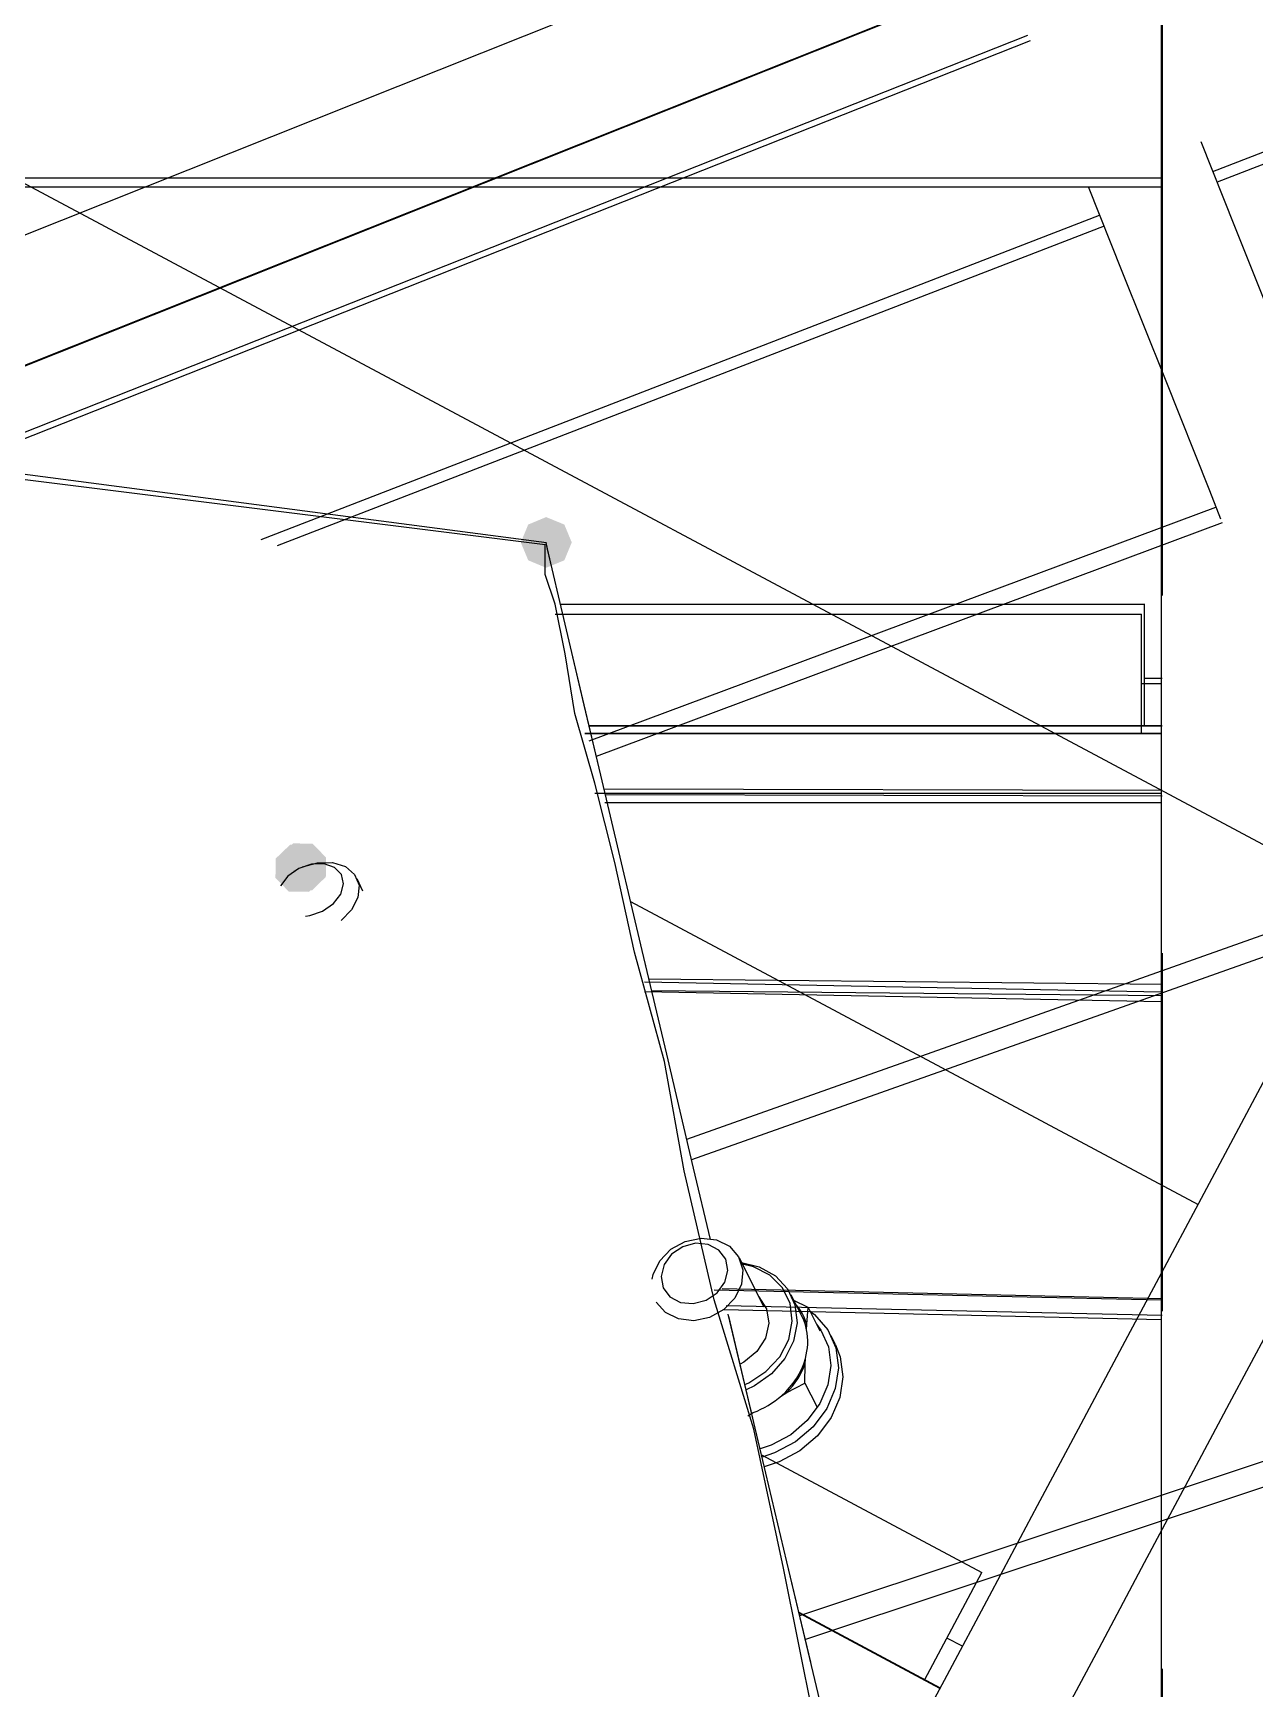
# Model space of a CAD drawing. Extents: x 3 to 592, y 5 to 207.
# Drawn here: x 96.25 to 100.59, y 44.06 to 49.93 of the extents above; entities that cross this region are included whole.
import ezdxf

# ---------------------------------------------------------------- set-up
doc = ezdxf.new("R2010")
doc.units = 0
doc.layers.get('0').update_dxf_attribs({"linetype": 'CONTINUOUS'})

msp = doc.modelspace()

# ---------------------------------------------------------------- hatches: boundary and pattern name
h = msp.add_hatch(color=7)
h.dxf.hatch_style = 2
h.paths.add_polyline_path([(98.075785, 48.03648), (98.012252, 48.062905), (97.985827, 48.126438), (98.012252, 48.189971), (98.075785, 48.216397), (98.140377, 48.189971), (98.166802, 48.126438), (98.140377, 48.062905)])
h = msp.add_hatch(color=7)
h.dxf.hatch_style = 2
h.paths.add_polyline_path([(98.075785, 48.03648), (98.012252, 48.062905), (97.985827, 48.126438), (98.012252, 48.189971), (98.075785, 48.216397), (98.140377, 48.189971), (98.166802, 48.126438), (98.140377, 48.062905)])
h = msp.add_hatch(color=7)
h.dxf.hatch_style = 2
h.paths.add_polyline_path([(98.075785, 48.03648), (98.012252, 48.062905), (97.985827, 48.126438), (98.012252, 48.189971), (98.075785, 48.216397), (98.140377, 48.189971), (98.166802, 48.126438), (98.140377, 48.062905)])
h = msp.add_hatch(color=7)
h.dxf.hatch_style = 2
h.paths.add_polyline_path([(98.075785, 48.03648), (98.012252, 48.062905), (97.985827, 48.126438), (98.012252, 48.189971), (98.075785, 48.216397), (98.140377, 48.189971), (98.166802, 48.126438), (98.140377, 48.062905)])
h = msp.add_hatch(color=7)
h.dxf.hatch_style = 2
h.paths.add_polyline_path([(98.075785, 48.03648), (98.012252, 48.062905), (97.985827, 48.126438), (98.012252, 48.189971), (98.075785, 48.216397), (98.140377, 48.189971), (98.166802, 48.126438), (98.140377, 48.062905)])
h = msp.add_hatch(color=7)
h.dxf.hatch_style = 2
h.paths.add_polyline_path([(98.075785, 48.03648), (98.012252, 48.062905), (97.985827, 48.126438), (98.012252, 48.189971), (98.075785, 48.216397), (98.140377, 48.189971), (98.166802, 48.126438), (98.140377, 48.062905)])
h = msp.add_hatch(color=7)
h.dxf.hatch_style = 2
h.paths.add_polyline_path([(97.166711, 47.05331), (97.235514, 47.05237), (97.283644, 47.003196), (97.282705, 46.934392), (97.23353, 46.886262), (97.162963, 46.886496), (97.114832, 46.935671), (97.115772, 47.004474)])
h = msp.add_hatch(color=7)
h.dxf.hatch_style = 2
h.paths.add_polyline_path([(97.166711, 47.05331), (97.235514, 47.05237), (97.283644, 47.003196), (97.282705, 46.934392), (97.23353, 46.886262), (97.162963, 46.886496), (97.114832, 46.935671), (97.115772, 47.004474)])
h = msp.add_hatch(color=7)
h.dxf.hatch_style = 2
h.paths.add_polyline_path([(97.177682, 47.058143), (97.246485, 47.057203), (97.294616, 47.008029), (97.293676, 46.939226), (97.244501, 46.891095), (97.173934, 46.891329), (97.125804, 46.940504), (97.126743, 47.009307)])
h = msp.add_hatch(color=7)
h.dxf.hatch_style = 2
h.paths.add_polyline_path([(97.177682, 47.058143), (97.246485, 47.057203), (97.294616, 47.008029), (97.293676, 46.939226), (97.244501, 46.891095), (97.173934, 46.891329), (97.125804, 46.940504), (97.126743, 47.009307)])

# ---------------------------------------------------------------- linework, layer by layer
at = {"color": 7}
for points in [[(100.263008, 51.365326), (100.263008, 51.355096), (100.263008, 51.324757), (100.263008, 51.273957), (100.263008, 51.203049), (100.263008, 51.112385), (100.263008, 51.00126), (100.263008, 50.870732), (100.263008, 50.720801), (100.263008, 50.551115), (100.263008, 50.362732), (100.263008, 50.155299), (100.263008, 49.929521), (100.263008, 49.685751), (100.263008, 49.42399), (100.263008, 49.144943), (100.263008, 48.848962), (100.263008, 48.536754), (100.263008, 48.208318), (100.263008, 47.93809)], [(100.263008, 51.365326), (100.263008, 51.355096), (100.263008, 51.324757), (100.263008, 51.273957), (100.263008, 51.203049), (100.263008, 51.112385), (100.263008, 51.00126), (100.263008, 50.870732), (100.263008, 50.720801), (100.263008, 50.551115), (100.263008, 50.362732), (100.263008, 50.155299), (100.263008, 49.929521), (100.263008, 49.685751), (100.263008, 49.42399), (100.263008, 49.144943), (100.263008, 48.848962), (100.263008, 48.536754), (100.263008, 48.208318), (100.263008, 47.93809)], [(100.263008, 51.365326), (100.263008, 51.355096), (100.263008, 51.324757), (100.263008, 51.273957), (100.263008, 51.203049), (100.263008, 51.112385), (100.263008, 51.00126), (100.263008, 50.870732), (100.263008, 50.720801), (100.263008, 50.551115), (100.263008, 50.362732), (100.263008, 50.155299), (100.263008, 49.929521), (100.263008, 49.685751), (100.263008, 49.42399), (100.263008, 49.144943), (100.263008, 48.848962), (100.263008, 48.536754), (100.263008, 48.208318), (100.263008, 47.93809)], [(100.263008, 51.365326), (100.263008, 51.355096), (100.263008, 51.324757), (100.263008, 51.273957), (100.263008, 51.203049), (100.263008, 51.112385), (100.263008, 51.00126), (100.263008, 50.870732), (100.263008, 50.720801), (100.263008, 50.551115), (100.263008, 50.362732), (100.263008, 50.155299), (100.263008, 49.929521), (100.263008, 49.685751), (100.263008, 49.42399), (100.263008, 49.144943), (100.263008, 48.848962), (100.263008, 48.536754), (100.263008, 48.208318), (100.263008, 47.93809)], [(100.442395, 49.443499), (105.301065, 51.322832)], [(100.442395, 49.443499), (105.301065, 51.322832)], [(105.316465, 51.283889), (100.457741, 49.404552)], [(105.316465, 51.283889), (100.457741, 49.404552)], [(94.869882, 48.678924), (99.483862, 50.517601)], [(94.869882, 48.678924), (99.483862, 50.517601)], [(95.494263, 48.464294), (99.701138, 50.140694)], [(95.494263, 48.464294), (99.701138, 50.140694)], [(99.702056, 50.138224), (95.499767, 48.463588)], [(99.702056, 50.138224), (95.499767, 48.463588)], [(100.259444, 50.129722), (100.259444, 49.918056), (100.259444, 49.671111), (100.259444, 49.388889), (100.259444, 49.141944), (100.259444, 48.824444), (100.259444, 48.506944), (100.259444, 48.189444), (100.259444, 47.836667), (100.259444, 47.483889), (100.259444, 47.131111), (100.259444, 46.743056), (100.259444, 46.319722), (100.259444, 45.896389), (100.259444, 45.473056), (100.259444, 45.049722), (100.259444, 44.591111), (100.259444, 44.1325), (100.259444, 43.673889)], [(95.93072, 48.402381), (99.786228, 49.927439)], [(95.93072, 48.402381), (99.786228, 49.927439)], [(99.794025, 49.907366), (95.973794, 48.396419)], [(99.794025, 49.907366), (95.973794, 48.396419)], [(100.400116, 49.54913), (100.520147, 49.248624), (100.6729, 48.864802), (100.830239, 48.470044), (100.870328, 48.369384)], [(100.400116, 49.54913), (100.520147, 49.248624), (100.6729, 48.864802), (100.830239, 48.470044), (100.870328, 48.369384)], [(96.070455, 49.482622), (100.97195, 46.867833)], [(96.070455, 49.482622), (100.97195, 46.867833)], [(94.897222, 49.388889), (100.259444, 49.388889)], [(94.899092, 49.420886), (100.263078, 49.420886)], [(94.899092, 49.420886), (100.263078, 49.420886)], [(94.899092, 49.420886), (100.263078, 49.420886)], [(94.899092, 49.420886), (100.263078, 49.420886)], [(100.000137, 49.389745), (100.120168, 49.089239), (100.272921, 48.705417), (100.430259, 48.310659), (100.470348, 48.209999)], [(100.000137, 49.389745), (100.120168, 49.089239), (100.272921, 48.705417), (100.430259, 48.310659), (100.470348, 48.209999)], [(97.064336, 48.136881), (100.040722, 49.288347)], [(97.064336, 48.136881), (100.040722, 49.288347)], [(100.056315, 49.249224), (97.120851, 48.113985)], [(100.056315, 49.249224), (97.120851, 48.113985)], [(93.867429, 48.67716), (98.076773, 48.126474)], [(93.867429, 48.67716), (98.076773, 48.126474)], [(93.867429, 48.67716), (98.076773, 48.126474)], [(93.867429, 48.67716), (98.076773, 48.126474)], [(93.867429, 48.67716), (98.076773, 48.126474)], [(93.867429, 48.67716), (98.076773, 48.126474)], [(93.838889, 48.648056), (98.072222, 48.118889)], [(98.228362, 47.422082), (100.453684, 48.251816)], [(98.228362, 47.422082), (100.453684, 48.251816)], [(100.476121, 48.195759), (98.253973, 47.367084)], [(100.476121, 48.195759), (98.253973, 47.367084)], [(100.259444, 38.911389), (100.118333, 39.405278), (99.977222, 39.969722), (99.836111, 40.569444), (99.695, 41.133889), (99.553889, 41.733611), (99.448056, 42.298056), (99.306944, 42.8625), (99.165833, 43.426944), (99.024722, 43.956111), (98.918889, 44.485278), (98.813056, 44.979167), (98.671944, 45.437778), (98.566111, 45.896389), (98.495556, 46.284444), (98.389722, 46.6725), (98.319167, 46.99), (98.248611, 47.272222), (98.178056, 47.519167), (98.142778, 47.730833), (98.1075, 47.907222), (98.072222, 48.013056), (98.072222, 48.083611), (98.072222, 48.118889)], [(98.429508, 46.623667), (98.416569, 46.678356), (98.338252, 47.009262), (98.26946, 47.300303), (98.210899, 47.549364), (98.162216, 47.755387), (98.124469, 47.916959), (98.097305, 48.033023), (98.081077, 48.103226), (98.075785, 48.125803)], [(98.429508, 46.623667), (98.416569, 46.678356), (98.338252, 47.009262), (98.26946, 47.300303), (98.210899, 47.549364), (98.162216, 47.755387), (98.124469, 47.916959), (98.097305, 48.033023), (98.081077, 48.103226), (98.075785, 48.125803)], [(98.429508, 46.623667), (98.416569, 46.678356), (98.338252, 47.009262), (98.26946, 47.300303), (98.210899, 47.549364), (98.162216, 47.755387), (98.124469, 47.916959), (98.097305, 48.033023), (98.081077, 48.103226), (98.075785, 48.125803)], [(98.429508, 46.623667), (98.416569, 46.678356), (98.338252, 47.009262), (98.26946, 47.300303), (98.210899, 47.549364), (98.162216, 47.755387), (98.124469, 47.916959), (98.097305, 48.033023), (98.081077, 48.103226), (98.075785, 48.125803)], [(98.507395, 46.294925), (98.503775, 46.310233), (98.416639, 46.678532), (98.338322, 47.009438), (98.269531, 47.300127), (98.21097, 47.549541), (98.162286, 47.755563), (98.124186, 47.917135), (98.097023, 48.033199), (98.080795, 48.103049), (98.075856, 48.12598)], [(98.507395, 46.294925), (98.503775, 46.310233), (98.416639, 46.678532), (98.338322, 47.009438), (98.269531, 47.300127), (98.21097, 47.549541), (98.162286, 47.755563), (98.124186, 47.917135), (98.097023, 48.033199), (98.080795, 48.103049), (98.075856, 48.12598)], [(98.126691, 47.907011), (100.200672, 47.907011)], [(98.126691, 47.907011), (100.200672, 47.907011)], [(98.126691, 47.907011), (100.200672, 47.907011)], [(98.126691, 47.907011), (100.200672, 47.907011)], [(100.200601, 47.476445), (100.200601, 47.906834)], [(100.200601, 47.476445), (100.200601, 47.906834)], [(100.200601, 47.476445), (100.200601, 47.906834)], [(100.200601, 47.476445), (100.200601, 47.906834)], [(98.1075, 47.871944), (100.188889, 47.871944)], [(100.188889, 47.448611), (100.188889, 47.871944)], [(100.259444, 47.625), (100.188889, 47.625)], [(100.263008, 47.643133), (100.200566, 47.643133)], [(100.263008, 47.643133), (100.200566, 47.643133)], [(100.263008, 47.643133), (100.200566, 47.643133)], [(100.263008, 47.643133), (100.200566, 47.643133)], [(98.659386, 45.652337), (98.599413, 45.905984), (98.503811, 46.309915), (98.416322, 46.678568), (98.338358, 47.009121), (98.269566, 47.300162), (98.211005, 47.548871)], [(98.659386, 45.652337), (98.599413, 45.905984), (98.503811, 46.309915), (98.416322, 46.678568), (98.338358, 47.009121), (98.269566, 47.300162), (98.211005, 47.548871)], [(101.305501, 47.492638), (101.286451, 47.456654), (101.262462, 47.412204), (101.229301, 47.34941), (101.186262, 47.269329), (101.134051, 47.17161), (101.072668, 47.056252), (101.002112, 46.92396), (100.922384, 46.774382), (100.833484, 46.607871), (100.736118, 46.425132), (100.629579, 46.225813), (100.514926, 46.010618), (100.391807, 45.779902), (100.260573, 45.533663), (100.121226, 45.272607), (99.974118, 44.996735), (99.819601, 44.707104), (99.657676, 44.403716), (99.488696, 44.086921), (99.313012, 43.757779), (99.173312, 43.495666)], [(101.305501, 47.492638), (101.286451, 47.456654), (101.262462, 47.412204), (101.229301, 47.34941), (101.186262, 47.269329), (101.134051, 47.17161), (101.072668, 47.056252), (101.002112, 46.92396), (100.922384, 46.774382), (100.833484, 46.607871), (100.736118, 46.425132), (100.629579, 46.225813), (100.514926, 46.010618), (100.391807, 45.779902), (100.260573, 45.533663), (100.121226, 45.272607), (99.974118, 44.996735), (99.819601, 44.707104), (99.657676, 44.403716), (99.488696, 44.086921), (99.313012, 43.757779), (99.173312, 43.495666)], [(98.213333, 47.448611), (100.259444, 47.448611)], [(100.259444, 47.448611), (98.213333, 47.448611)], [(98.228044, 47.476445), (100.262866, 47.476445)], [(98.228044, 47.476445), (100.262866, 47.476445)], [(98.228044, 47.476445), (100.262866, 47.476445)], [(98.228044, 47.476445), (100.262866, 47.476445)], [(100.263008, 47.473764), (98.228538, 47.473764)], [(100.263008, 47.473764), (98.228538, 47.473764)], [(100.263008, 47.473764), (98.228538, 47.473764)], [(100.263008, 47.473764), (98.228538, 47.473764)], [(98.281031, 47.251832), (100.262937, 47.246893)], [(98.281031, 47.251832), (100.262937, 47.246893)], [(98.281031, 47.251832), (100.262937, 47.246893)], [(98.281031, 47.251832), (100.262937, 47.246893)], [(101.685372, 47.290002), (101.666322, 47.254019), (101.642333, 47.209569), (101.609172, 47.146774), (101.566133, 47.066694), (101.513922, 46.968974), (101.452539, 46.853616), (101.381983, 46.721324), (101.302256, 46.571747), (101.213356, 46.405236), (101.115989, 46.222497), (101.00945, 46.023177), (100.894797, 45.807983), (100.771678, 45.577266), (100.640444, 45.331027), (100.501097, 45.069972), (100.353989, 44.794099), (100.199472, 44.504469), (100.037547, 44.20108), (99.868567, 43.884286), (99.692883, 43.555144), (99.510497, 43.213655), (99.324583, 42.865111)], [(101.685372, 47.290002), (101.666322, 47.254019), (101.642333, 47.209569), (101.609172, 47.146774), (101.566133, 47.066694), (101.513922, 46.968974), (101.452539, 46.853616), (101.381983, 46.721324), (101.302256, 46.571747), (101.213356, 46.405236), (101.115989, 46.222497), (101.00945, 46.023177), (100.894797, 45.807983), (100.771678, 45.577266), (100.640444, 45.331027), (100.501097, 45.069972), (100.353989, 44.794099), (100.199472, 44.504469), (100.037547, 44.20108), (99.868567, 43.884286), (99.692883, 43.555144), (99.510497, 43.213655), (99.324583, 42.865111)], [(98.248611, 47.236944), (100.259444, 47.236944)], [(100.259444, 47.201667), (98.283889, 47.201667)], [(100.263008, 47.225267), (98.286041, 47.230206)], [(100.263008, 47.225267), (98.286041, 47.230206)], [(100.263008, 47.225267), (98.286041, 47.230206)], [(100.263008, 47.225267), (98.286041, 47.230206)], [(97.22104, 46.80017), (97.237268, 46.802287), (97.282071, 46.817456), (97.320876, 46.844268), (97.346982, 46.878487), (97.356859, 46.914823), (97.349098, 46.947631), (97.324757, 46.972679), (97.287362, 46.985379), (97.242912, 46.983967), (97.197757, 46.968798), (97.159304, 46.941987), (97.132846, 46.907767)], [(97.22104, 46.80017), (97.237268, 46.802287), (97.282071, 46.817456), (97.320876, 46.844268), (97.346982, 46.878487), (97.356859, 46.914823), (97.349098, 46.947631), (97.324757, 46.972679), (97.287362, 46.985379), (97.242912, 46.983967), (97.197757, 46.968798), (97.159304, 46.941987), (97.132846, 46.907767)], [(97.181106, 46.959696), (97.198392, 46.968869)], [(97.181106, 46.959696), (97.198392, 46.968869)], [(97.211092, 46.974619), (97.263656, 46.989436), (97.317278, 46.990141), (97.363492, 46.975677), (97.395947, 46.947808), (97.411469, 46.909708), (97.407589, 46.866316), (97.385364, 46.822572), (97.347617, 46.784824)], [(97.211092, 46.974619), (97.263656, 46.989436), (97.317278, 46.990141), (97.363492, 46.975677), (97.395947, 46.947808), (97.411469, 46.909708), (97.407589, 46.866316), (97.385364, 46.822572), (97.347617, 46.784824)], [(97.424769, 46.888224), (97.405014, 46.932321)], [(97.424769, 46.888224), (97.405014, 46.932321)], [(98.375505, 46.851888), (100.390219, 45.776974)], [(98.375505, 46.851888), (100.390219, 45.776974)], [(98.574931, 46.008854), (101.004511, 46.869985)], [(98.574931, 46.008854), (101.004511, 46.869985)], [(101.032486, 46.799641), (98.592323, 45.93463)], [(101.032486, 46.799641), (98.592323, 45.93463)], [(100.263008, 46.66809), (100.263008, 46.344593), (100.263008, 45.93149), (100.263008, 45.506393), (100.263008, 45.39809)], [(100.263008, 46.66809), (100.263008, 46.344593), (100.263008, 45.93149), (100.263008, 45.506393), (100.263008, 45.39809)], [(100.263008, 46.66809), (100.263008, 46.344593), (100.263008, 45.93149), (100.263008, 45.506393), (100.263008, 45.39809)], [(100.263008, 46.66809), (100.263008, 46.344593), (100.263008, 45.93149), (100.263008, 45.506393), (100.263008, 45.39809)], [(98.425, 46.566667), (100.259444, 46.531389)], [(98.440487, 46.577179), (100.262937, 46.558835)], [(98.440487, 46.577179), (100.262937, 46.558835)], [(98.440487, 46.577179), (100.262937, 46.558835)], [(98.440487, 46.577179), (100.262937, 46.558835)], [(100.259444, 46.496111), (98.425, 46.531389)], [(100.263008, 46.516784), (98.450435, 46.535128)], [(100.263008, 46.516784), (98.450435, 46.535128)], [(100.263008, 46.516784), (98.450435, 46.535128)], [(100.263008, 46.516784), (98.450435, 46.535128)], [(98.452587, 45.510909), (98.456115, 45.528195), (98.479751, 45.576878), (98.518909, 45.617448), (98.569709, 45.645317), (98.625801, 45.656959), (98.680129, 45.650961), (98.726343, 45.628031), (98.758798, 45.590636), (98.773968, 45.54407), (98.769382, 45.49327), (98.746098, 45.444586), (98.706587, 45.403664), (98.655787, 45.375795), (98.600048, 45.364153), (98.545721, 45.370503)], [(98.452587, 45.510909), (98.456115, 45.528195), (98.479751, 45.576878), (98.518909, 45.617448), (98.569709, 45.645317), (98.625801, 45.656959), (98.680129, 45.650961), (98.726343, 45.628031), (98.758798, 45.590636), (98.773968, 45.54407), (98.769382, 45.49327), (98.746098, 45.444586), (98.706587, 45.403664), (98.655787, 45.375795), (98.600048, 45.364153), (98.545721, 45.370503)], [(98.849251, 45.412307), (98.761762, 45.585874)], [(98.849251, 45.412307), (98.761762, 45.585874)], [(98.769064, 45.571022), (98.832564, 45.5555), (98.889714, 45.523397), (98.933106, 45.477183), (98.959211, 45.420033), (98.96662, 45.356886)], [(98.769064, 45.571022), (98.832564, 45.5555), (98.889714, 45.523397), (98.933106, 45.477183), (98.959211, 45.420033), (98.96662, 45.356886)], [(98.949651, 45.362142), (98.942243, 45.424937), (98.914726, 45.481028), (98.870276, 45.525478), (98.811715, 45.554759), (98.772557, 45.564284)], [(98.949651, 45.362142), (98.942243, 45.424937), (98.914726, 45.481028), (98.870276, 45.525478), (98.811715, 45.554759), (98.772557, 45.564284)], [(98.545615, 45.370362), (98.499401, 45.393292), (98.466593, 45.430334)], [(98.545615, 45.370362), (98.499401, 45.393292), (98.466593, 45.430334)], [(98.671944, 45.473056), (100.259444, 45.437778)], [(98.700696, 45.477994), (100.263149, 45.443069)], [(98.700696, 45.477994), (100.263149, 45.443069)], [(98.700696, 45.477994), (100.263149, 45.443069)], [(98.700696, 45.477994), (100.263149, 45.443069)], [(98.830694, 45.449067), (98.858564, 45.405675), (98.866678, 45.354875)], [(98.830694, 45.449067), (98.858564, 45.405675), (98.866678, 45.354875)], [(98.983482, 45.380734), (98.945383, 45.456228)], [(98.983482, 45.380734), (98.945383, 45.456228)], [(99.005707, 45.41139), (98.955613, 45.435732)], [(99.005707, 45.41139), (98.955613, 45.435732)], [(100.259444, 45.367222), (98.707222, 45.4025)], [(100.263008, 45.382744), (98.715019, 45.417317)], [(100.263008, 45.382744), (98.715019, 45.417317)], [(100.263008, 45.382744), (98.715019, 45.417317)], [(100.263008, 45.382744), (98.715019, 45.417317)], [(99.015269, 44.152132), (98.930566, 44.50842), (98.813444, 45.002309), (98.722018, 45.387812)], [(99.015269, 44.152132), (98.930566, 44.50842), (98.813444, 45.002309), (98.722018, 45.387812)], [(99.015269, 44.152132), (98.930566, 44.50842), (98.813444, 45.002309), (98.722018, 45.387812)], [(99.015269, 44.152132), (98.930566, 44.50842), (98.813444, 45.002309), (98.722018, 45.387812)], [(98.832483, 44.922496), (98.813514, 45.002485), (98.723909, 45.38031)], [(98.832483, 44.922496), (98.813514, 45.002485), (98.723909, 45.38031)], [(99.012481, 45.39802), (99.028003, 45.385672), (99.075275, 45.33205), (99.104203, 45.267492), (99.113375, 45.196584), (99.102439, 45.122853), (99.071747, 45.051945), (99.023417, 44.987386), (98.960623, 44.934117), (98.886892, 44.894606), (98.842442, 44.879789)], [(99.012481, 45.39802), (99.028003, 45.385672), (99.075275, 45.33205), (99.104203, 45.267492), (99.113375, 45.196584), (99.102439, 45.122853), (99.071747, 45.051945), (99.023417, 44.987386), (98.960623, 44.934117), (98.886892, 44.894606), (98.842442, 44.879789)], [(99.001227, 45.351347), (98.996994, 45.364047), (98.991702, 45.376394), (98.985705, 45.388389), (98.978649, 45.400031), (98.971241, 45.411319), (98.962774, 45.421903)], [(99.001227, 45.351347), (98.996994, 45.364047), (98.991702, 45.376394), (98.985705, 45.388389), (98.978649, 45.400031), (98.971241, 45.411319), (98.962774, 45.421903)], [(99.000451, 45.332156), (98.996218, 45.349442), (98.990221, 45.366023), (98.983518, 45.380839)], [(99.000451, 45.332156), (98.996218, 45.349442), (98.990221, 45.366023), (98.983518, 45.380839)], [(99.001227, 45.351347), (99.005813, 45.411319)], [(99.001227, 45.351347), (99.005813, 45.411319)], [(99.005707, 45.41139), (99.048041, 45.327782)], [(99.005707, 45.41139), (99.048041, 45.327782)], [(98.866501, 45.354804), (98.854154, 45.302241), (98.823463, 45.254263), (98.777601, 45.216516), (98.764901, 45.209813)], [(98.866501, 45.354804), (98.854154, 45.302241), (98.823463, 45.254263), (98.777601, 45.216516), (98.764901, 45.209813)], [(98.781764, 45.137529), (98.794817, 45.143526), (98.8562, 45.183743), (98.904884, 45.236306), (98.936986, 45.29769), (98.949686, 45.362248)], [(98.781764, 45.137529), (98.794817, 45.143526), (98.8562, 45.183743), (98.904884, 45.236306), (98.936986, 45.29769), (98.949686, 45.362248)], [(98.966443, 45.356745), (98.954096, 45.291481), (98.923052, 45.229392), (98.875427, 45.175064), (98.815102, 45.132731), (98.785821, 45.11862)], [(98.966443, 45.356745), (98.954096, 45.291481), (98.923052, 45.229392), (98.875427, 45.175064), (98.815102, 45.132731), (98.785821, 45.11862)], [(99.036011, 45.351453), (99.050828, 45.330992), (99.077992, 45.27102), (99.086458, 45.204697), (99.076228, 45.135906), (99.047653, 45.069584), (99.002497, 45.009611), (98.943936, 44.959517), (98.874792, 44.922828), (98.835633, 44.909775)], [(99.036011, 45.351453), (99.050828, 45.330992), (99.077992, 45.27102), (99.086458, 45.204697), (99.076228, 45.135906), (99.047653, 45.069584), (99.002497, 45.009611), (98.943936, 44.959517), (98.874792, 44.922828), (98.835633, 44.909775)], [(98.996253, 45.229427), (98.999428, 45.24248), (99.001898, 45.255533), (99.003661, 45.268233), (99.00472, 45.281286), (99.00472, 45.294338), (99.004014, 45.307038), (99.002603, 45.319738), (99.000486, 45.332086)], [(98.996253, 45.229427), (98.999428, 45.24248), (99.001898, 45.255533), (99.003661, 45.268233), (99.00472, 45.281286), (99.00472, 45.294338), (99.004014, 45.307038), (99.002603, 45.319738), (99.000486, 45.332086)], [(99.000451, 45.332156), (99.001157, 45.351206)], [(99.000451, 45.332156), (99.001157, 45.351206)], [(99.103533, 45.278675), (99.120113, 45.235989), (99.129638, 45.164728), (99.118702, 45.09135), (99.088011, 45.020089), (99.03968, 44.955883), (98.976533, 44.902261), (98.902802, 44.863103), (98.850238, 44.845817)], [(99.103533, 45.278675), (99.120113, 45.235989), (99.129638, 45.164728), (99.118702, 45.09135), (99.088011, 45.020089), (99.03968, 44.955883), (98.976533, 44.902261), (98.902802, 44.863103), (98.850238, 44.845817)], [(99.103533, 45.278675), (99.087658, 45.310425)], [(99.103533, 45.278675), (99.087658, 45.310425)], [(98.911516, 45.097947), (98.926332, 45.112058), (98.940091, 45.126875), (98.952791, 45.14275), (98.964433, 45.158977), (98.97431, 45.175911), (98.98313, 45.19355), (98.990538, 45.211189), (98.996183, 45.229533)], [(98.911516, 45.097947), (98.926332, 45.112058), (98.940091, 45.126875), (98.952791, 45.14275), (98.964433, 45.158977), (98.97431, 45.175911), (98.98313, 45.19355), (98.990538, 45.211189), (98.996183, 45.229533)], [(98.930354, 45.109165), (98.940937, 45.120454), (98.951168, 45.132449), (98.96034, 45.144443), (98.968807, 45.157143), (98.976568, 45.169843), (98.983624, 45.183249), (98.989974, 45.196654), (98.995618, 45.21006)], [(98.930354, 45.109165), (98.940937, 45.120454), (98.951168, 45.132449), (98.96034, 45.144443), (98.968807, 45.157143), (98.976568, 45.169843), (98.983624, 45.183249), (98.989974, 45.196654), (98.995618, 45.21006)], [(98.976074, 44.317214), (101.664946, 45.212212)], [(98.976074, 44.317214), (101.664946, 45.212212)], [(98.994736, 45.14275), (98.995442, 45.21013)], [(98.994736, 45.14275), (98.995442, 45.21013)], [(98.995442, 45.210236), (98.996147, 45.229286)], [(98.995442, 45.210236), (98.996147, 45.229286)], [(98.930354, 45.109165), (98.99456, 45.142679)], [(98.930354, 45.109165), (98.99456, 45.142679)], [(98.994736, 45.14275), (99.037069, 45.059141)], [(98.994736, 45.14275), (99.037069, 45.059141)], [(98.810833, 45.037869), (98.824591, 45.043161), (98.837997, 45.049511), (98.85105, 45.056213), (98.864103, 45.063269), (98.87645, 45.07103), (98.888797, 45.079497), (98.900439, 45.088669), (98.911375, 45.097841)], [(98.810833, 45.037869), (98.824591, 45.043161), (98.837997, 45.049511), (98.85105, 45.056213), (98.864103, 45.063269), (98.87645, 45.07103), (98.888797, 45.079497), (98.900439, 45.088669), (98.911375, 45.097841)], [(98.911516, 45.097947), (98.930213, 45.109236)], [(98.911516, 45.097947), (98.930213, 45.109236)], [(101.697472, 45.130932), (98.996253, 44.232054)], [(101.697472, 45.130932), (98.996253, 44.232054)], [(98.79203, 45.026651), (98.810727, 45.037939)], [(98.79203, 45.026651), (98.810727, 45.037939)], [(99.093538, 43.823481), (99.053756, 43.990719), (98.930636, 44.508596), (98.813514, 45.002485), (98.800075, 45.05911)], [(99.093538, 43.823481), (99.053756, 43.990719), (98.930636, 44.508596), (98.813514, 45.002485), (98.800075, 45.05911)], [(98.840572, 44.887938), (99.622681, 44.470602)], [(98.840572, 44.887938), (99.622681, 44.470602)], [(99.419974, 44.090872), (99.622469, 44.470814)], [(99.419974, 44.090872), (99.622469, 44.470814)], [(98.973217, 44.329209), (99.474867, 44.061451)], [(98.973217, 44.329209), (99.474867, 44.061451)], [(99.473773, 44.059087), (98.973887, 44.325787)], [(99.473773, 44.059087), (98.973887, 44.325787)], [(99.553501, 44.208524), (99.498467, 44.237804)], [(99.553501, 44.208524), (99.498467, 44.237804)], [(100.263008, 44.12809), (100.263008, 43.69876), (100.263008, 43.223568), (100.263008, 42.85809)], [(100.263008, 44.12809), (100.263008, 43.69876), (100.263008, 43.223568), (100.263008, 42.85809)], [(100.263008, 44.12809), (100.263008, 43.69876), (100.263008, 43.223568), (100.263008, 42.85809)], [(100.263008, 44.12809), (100.263008, 43.69876), (100.263008, 43.223568), (100.263008, 42.85809)]]:
    msp.add_lwpolyline(points, dxfattribs=at)
msp.add_lwpolyline([(98.552847, 45.428923), (98.598002, 45.42469), (98.643511, 45.437037), (98.683022, 45.463495), (98.710186, 45.500537), (98.720769, 45.542518), (98.713361, 45.582381), (98.689019, 45.614837), (98.651624, 45.634593), (98.606469, 45.638826), (98.560608, 45.626479), (98.521449, 45.60002), (98.494286, 45.562979), (98.483702, 45.521351), (98.491111, 45.481134), (98.515452, 45.448679)], close=True, dxfattribs=at)
msp.add_lwpolyline([(98.552847, 45.428923), (98.598002, 45.42469), (98.643511, 45.437037), (98.683022, 45.463495), (98.710186, 45.500537), (98.720769, 45.542518), (98.713361, 45.582381), (98.689019, 45.614837), (98.651624, 45.634593), (98.606469, 45.638826), (98.560608, 45.626479), (98.521449, 45.60002), (98.494286, 45.562979), (98.483702, 45.521351), (98.491111, 45.481134), (98.515452, 45.448679)], close=True, dxfattribs=at)

doc.saveas('drawing.dxf')
